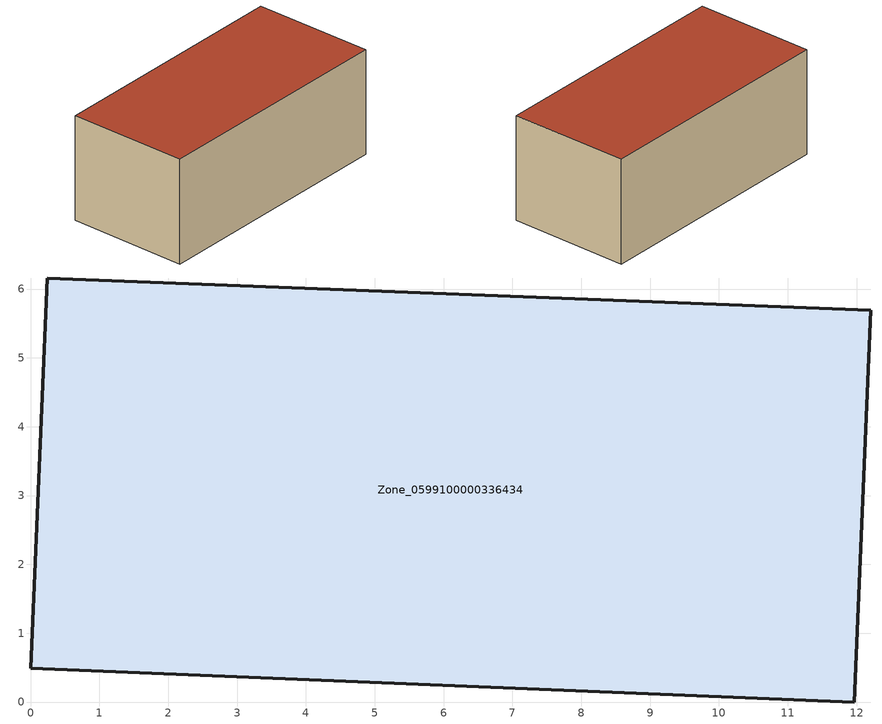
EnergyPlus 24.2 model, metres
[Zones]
Zone_0599100000336434
 floor ground (C_G): 12.21,5.69 11.97,0 0,0.49 0.24,6.16 z1.45
 wall outside (C_F): 11.97,0 12.21,5.69 0.24,6.16 0,0.49 11.97,0 z1.45:6.44
 roof outside (C_R): 0.24,6.16 0,0.49 11.97,0 12.21,5.69 z6.44
[BUILDING]
Pand.0599100000336434: North Axis=0; Terrain=City; Loads Convergence Tolerance Value=0.04; Temperature Convergence Tolerance Value=0.4; Solar Distribution=FullExterior; Maximum Number of Warmup Days=25; Minimum Number of Warmup Days=1
[Site:Location]
Rotterdam.The.Hague.AP_ZH_NLD Design_Conditions: Latitude=51.96; Longitude=4.45; Time Zone=1; Elevation=-4.5
[SITE:GROUNDTEMPERATURE:BUILDINGSURFACE]
18, 18, 18, 18, 18, 18, 18, 18, 18, 18, 18, 18
[MATERIAL] Thermal Absorptance=0.9; Solar Absorptance=0.7; Visible Absorptance=0.7
Name | Roughness | Thickness | Conductivity | Density | Specific Heat
G.TC.1975-1991 | MediumSmooth | 0.15 | 0.288461 | 540 | 1210
F.TC.1975-1991 | Rough | 0.3 | 0.230769 | 1920 | 840
R.TC.1975-1991 | MediumRough | 0.2 | 0.153846 | 1500 | 1000
[CONSTRUCTION]
C_G: G.TC.1975-1991
C_F: F.TC.1975-1991
C_R: R.TC.1975-1991
[ZONE]
Zone_0599100000336434: Type=1; Multiplier=1; Ceiling Height=Autocalculate; Volume=Autocalculate; Floor Area=autocalculate; Part of Total Floor Area=Yes
[ZONEINFILTRATION:DESIGNFLOWRATE]
Infil_Zone_0599100000336434: Zone or ZoneList or Space or SpaceList=Zone_0599100000336434; Schedule=AlwaysOn; Design Flow Rate Calculation Method=Flow/Area; Flow Rate per Floor Area=0.003; Constant Term Coefficient=1; Temperature Term Coefficient=0; Velocity Term Coefficient=0; Velocity Squared Term Coefficient=0
[HVACTEMPLATE:ZONE:IDEALLOADSAIRSYSTEM]
Zone_0599100000336434: Maximum Heating Supply Air Temperature=50; Minimum Cooling Supply Air Temperature=13; Maximum Heating Supply Air Humidity Ratio=0.0156; Minimum Cooling Supply Air Humidity Ratio=0.0077; Heating Limit=NoLimit; Cooling Limit=NoLimit; Dehumidification Control Type=ConstantSensibleHeatRatio; Cooling Sensible Heat Ratio=0.7; Dehumidification Setpoint=60; Humidification Control Type=None; Humidification Setpoint=30; Outdoor Air Method=None; Outdoor Air Flow Rate per Person=0.00944; Outdoor Air Flow Rate per Zone Floor Area=0; Outdoor Air Flow Rate per Zone=0; Demand Controlled Ventilation Type=None; Outdoor Air Economizer Type=NoEconomizer; Heat Recovery Type=None; Sensible Heat Recovery Effectiveness=0.7; Latent Heat Recovery Effectiveness=0.65
[ZONECONTROL:THERMOSTAT]
ThermostatControl_Zone_0599100000336434: Zone or ZoneList=Zone_0599100000336434; Control Type Schedule=DualSetpointControlType; Control 1=Thermostat_Zone_0599100000336434; Temperature Difference Between Cutout And Setpoint=0
[THERMOSTATSETPOINT:DUALSETPOINT]
Thermostat_Zone_0599100000336434: Heating Setpoint Temperature Schedule=HeatingSetpoint_Zone_0599100000336434; Cooling Setpoint Temperature Schedule=CoolingSetpoint_Zone_0599100000336434
[SCHEDULE:COMPACT]
HeatingSetpoint_Zone_0599100000336434: Through: 12/31, For: AllDays, Until: 24:00, 21
CoolingSetpoint_Zone_0599100000336434: Through: 12/31, For: AllDays, Until: 24:00, 24
DualSetpointControlType: Through: 12/31, For: AllDays, Until: 24:00, 4
AlwaysOn: Through: 12/31, For: AllDays, Until: 24:00, 1
